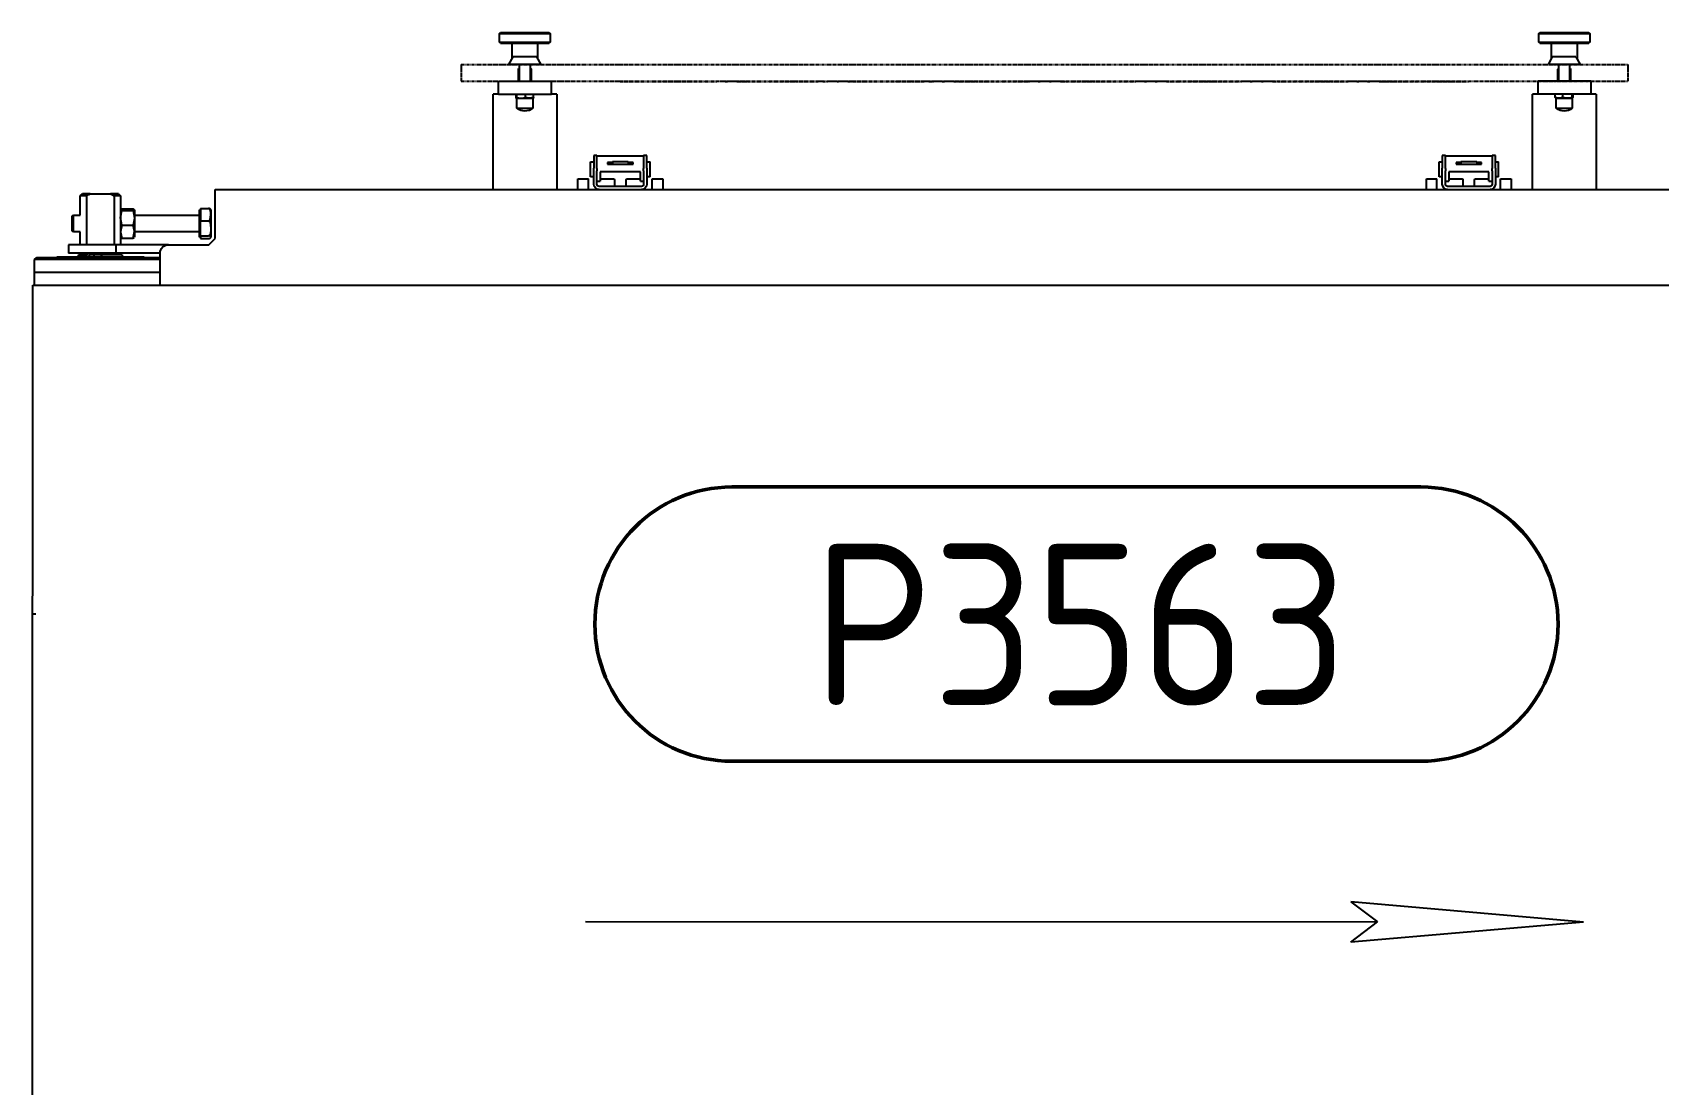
# Model space of a CAD drawing. Header units: millimetres. Extents: x 0 to 461941, y -159644 to 4828.
# Drawn here: x 229691 to 230457, y -38834 to -38338 of the extents above; entities that cross this region are included whole.
import ezdxf
from ezdxf.enums import TextEntityAlignment as Align

# ---------------------------------------------------------------- set-up
doc = ezdxf.new("R2010")
doc.units = ezdxf.units.MM
doc.linetypes.add('Xref Conv Decant Product Tote$0$PHANTOM', pattern=[2.5, 1.25, -0.25, 0.25, -0.25, 0.25, -0.25])
doc.layers.add('AM_BOR', color=4, linetype='Continuous')
doc.layers.add('Xref Conv Decant Product Tote$0$EquipOther', color=90, linetype='Continuous')
for name, color, linetype, lineweight in [('Xref Conv Decant Product Tote$0$Cont 2.5', 7, 'Continuous', 50), ('Xref Conv Decant Product Tote$0$P_Number', 4, 'Continuous', 50), ('Xref Conv Decant Product Tote$0$Text', 40, 'Continuous', 35)]:
    doc.layers.add(name, color=color, linetype=linetype, lineweight=lineweight)
doc.styles.add('Xref Conv Decant Product Tote$0$STANDARD', font='ISOCP.SHX')

# ---------------------------------------------------------------- blocks, each defined once
blk = doc.blocks.new('Xref Conv Decant Product Tote$0$TRANSPORTRICHTUNG_LI-RE')
at = {"color": 7, "linetype": 'Continuous'}
for p, q in [((470.42, 9.59), (360.69, 19.07)), ((360.69, 19.07), (373.23, 9.54)), ((0, 9.37), (373.23, 9.54)), ((470.42, 9.59), (360.7, 0)), ((360.7, 0), (373.23, 9.54))]:
    blk.add_line(p, q, dxfattribs=at)
blk = doc.blocks.new('*U299')
at = {"linetype": 'Continuous'}
for p, q in [((0, 145), (0, -145)), ((0, -145), (0.1, -161.8)), ((0, -145), (1.62, -145)), ((0.1, -161.8), (0.1, -300)), ((0.1, -300), (34.1, -300)), ((0.92, -300), (0.96, -306)), ((0.96, -306), (0.99, -311.99)), ((0.96, -306), (1.68, -306)), ((0.96, -306), (38.64, -306)), ((1.68, -306), (60.1, -306)), ((34.1, -300), (966.1, -300)), ((38.64, -306), (60.1, -306)), ((60.1, -300), (60.1, -315)), ((0.99, -311.99), (2, -313)), ((1.71, -311.99), (0.99, -311.99)), ((60.1, -311.99), (1.71, -311.99)), ((2, -313), (60.1, -313)), ((18.78, -313.1), (11.6, -313.1)), ((52.4, -313.1), (18.78, -313.1)), ((21.75, -313.1), (21.75, -314.3)), ((23.4, -313.1), (23.4, -314.3)), ((25.27, -314.3), (25.27, -313.1)), ((26.73, -314.3), (26.73, -313.1)), ((28.86, -314.3), (28.86, -313.1)), ((42.25, -314.3), (42.25, -313.1)), ((16.9, -319), (16.9, -315)), ((39.29, -315), (16.9, -315)), ((39.29, -319), (16.9, -319)), ((21.75, -314.3), (23.38, -314.3)), ((22.5, -314.3), (22.5, -315)), ((22.5, -319), (22.5, -325)), ((23.4, -314.3), (23.38, -314.3)), ((23.4, -314.3), (23.75, -314.3)), ((23.75, -314.3), (25.27, -314.3)), ((26.44, -314.3), (25.27, -314.3)), ((25.58, -319), (25.58, -342)), ((28.86, -314.3), (26.73, -314.3)), ((30.83, -314.3), (28.86, -314.3)), ((32.04, -314.3), (30.83, -314.3)), ((32.04, -314.3), (33, -314.3)), ((42.25, -314.3), (33, -314.3)), ((38.42, -342), (38.42, -319)), ((39.29, -319), (39.29, -315)), ((60.1, -315), (39.29, -315)), ((64.1, -319), (39.29, -319)), ((41.5, -315), (41.5, -314.3)), ((41.5, -322.5), (41.5, -319)), ((64.1, -319), (83.1, -319)), ((83.1, -319), (86.1, -322)), ((19.3, -325), (18.7, -325.6)), ((18.7, -325.6), (18.7, -332.4)), ((22.5, -325), (19.3, -325)), ((19.3, -325), (19.3, -333)), ((41.5, -325.18), (41.5, -322.5)), ((41.5, -331.65), (41.5, -325.18)), ((42.08, -328.22), (41.5, -325.18)), ((42.08, -328.22), (41.5, -331.65)), ((42.08, -322.14), (47.42, -322.14)), ((42.08, -328.22), (47.42, -328.22)), ((47.42, -322.14), (48, -325.18)), ((48, -325.18), (48, -322.5)), ((78.7, -325), (48, -325)), ((48, -331.65), (48, -325.18)), ((79.2, -322.5), (78.7, -322.5)), ((78.7, -322.5), (78.7, -335.5)), ((79.2, -322.59), (79.2, -321.97)), ((79.2, -321.97), (82.99, -321.97)), ((79.2, -323.2), (79.2, -322.59)), ((79.2, -323.2), (79.2, -326.72)), ((79.2, -323.2), (82.99, -323.2)), ((79.2, -326.72), (79.2, -330.23)), ((84, -322.59), (84, -322.5)), ((84, -326.72), (84, -322.59)), ((84, -333.13), (84, -326.72)), ((86.1, -322), (86.1, -345)), ((18.7, -332.4), (19.3, -333)), ((19.3, -333), (22.5, -333)), ((22.5, -333), (22.5, -342)), ((41.5, -335.46), (41.5, -331.65)), ((41.5, -335.46), (41.5, -335.5)), ((41.5, -342), (41.5, -335.54)), ((42.08, -335.07), (47.42, -335.07)), ((42.08, -335.86), (47.42, -335.86)), ((47.42, -335.07), (48, -331.65)), ((47.96, -335.56), (47.42, -335.86)), ((48, -335.46), (47.97, -335.53)), ((48, -335.46), (48, -331.65)), ((48, -333), (78.7, -333)), ((48, -335.46), (48, -335.5)), ((78.7, -335.5), (79.2, -335.5)), ((79.2, -330.23), (82.99, -330.23)), ((79.2, -333.13), (79.2, -330.23)), ((79.2, -336.03), (79.2, -333.13)), ((79.2, -336.03), (82.99, -336.03)), ((84, -335.5), (84, -333.13)), ((22.5, -342), (23.5, -343)), ((25.58, -342), (22.5, -342)), ((27.18, -343), (23.5, -343)), ((27.18, -343), (36.82, -343)), ((40.5, -343), (36.82, -343)), ((41.5, -342), (38.42, -342)), ((40.5, -343), (41.5, -342)), ((86.1, -345), (952.1, -345)), ((217.1, -345), (217.1, -390)), ((247.1, -390), (247.1, -345)), ((257.1, -345), (257.1, -350)), ((257.1, -350), (262.1, -350)), ((262.1, -345), (262.1, -350)), ((264.6, -351), (263.1, -351)), ((263.1, -351), (263.1, -358)), ((264.6, -347.5), (264.6, -355)), ((266.1, -347.5), (266.1, -348.88)), ((266.1, -348.88), (266.1, -351.57)), ((266.1, -348.88), (267.6, -348.88)), ((266.1, -348.88), (266.1, -348.88)), ((266.1, -351.57), (266.1, -353.86)), ((287.1, -346.5), (267.1, -346.5)), ((267.6, -351.57), (267.6, -348.88)), ((267.6, -348.88), (267.6, -348.88)), ((267.6, -350), (273.95, -350)), ((267.6, -353.36), (267.6, -351.57)), ((274.35, -349.6), (274.35, -346.5)), ((279.85, -346.5), (279.85, -349.6)), ((280.25, -350), (286.6, -350)), ((286.6, -348.88), (286.6, -351.57)), ((286.6, -348.88), (288.1, -348.88)), ((286.6, -348.88), (286.6, -348.88)), ((286.6, -351.57), (286.6, -353.36)), ((288.1, -348.88), (288.1, -347.5)), ((288.1, -351.57), (288.1, -348.88)), ((288.1, -348.88), (288.1, -348.88)), ((288.1, -353.86), (288.1, -351.57)), ((289.6, -355), (289.6, -347.5)), ((291.1, -351), (289.6, -351)), ((291.1, -351), (291.1, -358)), ((292.1, -345), (292.1, -350)), ((292.1, -350), (297.1, -350)), ((297.1, -350), (297.1, -345)), ((657.1, -345), (657.1, -350)), ((657.1, -350), (662.1, -350)), ((662.1, -345), (662.1, -350)), ((664.6, -351), (663.1, -351)), ((663.1, -351), (663.1, -358)), ((664.6, -347.5), (664.6, -355)), ((666.1, -347.5), (666.1, -348.88)), ((666.1, -348.88), (666.1, -351.57)), ((666.1, -348.88), (667.6, -348.88)), ((666.1, -348.88), (666.1, -348.88)), ((666.1, -351.57), (666.1, -353.86)), ((687.1, -346.5), (667.1, -346.5)), ((667.6, -351.57), (667.6, -348.88)), ((667.6, -348.88), (667.6, -348.88)), ((667.6, -350), (673.95, -350)), ((667.6, -353.36), (667.6, -351.57)), ((674.35, -349.6), (674.35, -346.5)), ((679.85, -346.5), (679.85, -349.6)), ((680.25, -350), (686.6, -350)), ((686.6, -348.88), (686.6, -351.57)), ((686.6, -348.88), (688.1, -348.88)), ((686.6, -348.88), (686.6, -348.88)), ((686.6, -351.57), (686.6, -353.36)), ((688.1, -348.88), (688.1, -347.5)), ((688.1, -351.57), (688.1, -348.88)), ((688.1, -348.88), (688.1, -348.88)), ((688.1, -353.86), (688.1, -351.57)), ((689.6, -355), (689.6, -347.5)), ((691.1, -351), (689.6, -351)), ((691.1, -351), (691.1, -358)), ((692.1, -345), (692.1, -350)), ((692.1, -350), (697.1, -350)), ((697.1, -350), (697.1, -345)), ((707.1, -345), (707.1, -390)), ((737.1, -390), (737.1, -345)), ((263.1, -358), (264.6, -358)), ((264.6, -361), (264.6, -355)), ((266.1, -354.96), (266.1, -353.86)), ((266.1, -354.96), (266.1, -359.63)), ((266.1, -359.63), (266.1, -361)), ((286.6, -353.36), (267.6, -353.36)), ((271.1, -357.01), (283.1, -357.01)), ((271.1, -357.74), (271.1, -357.01)), ((273.35, -357.74), (271.1, -357.74)), ((273.35, -357.74), (273.35, -357.01)), ((273.35, -358.06), (273.35, -357.74)), ((280.85, -358.06), (273.35, -358.06)), ((280.85, -357.74), (280.85, -357.01)), ((280.85, -357.74), (280.85, -358.06)), ((283.1, -357.74), (280.85, -357.74)), ((283.1, -357.01), (283.1, -357.74)), ((288.1, -353.86), (288.1, -354.96)), ((288.1, -359.63), (288.1, -354.96)), ((288.1, -361), (288.1, -359.63)), ((289.6, -355), (289.6, -361)), ((289.6, -358), (291.1, -358)), ((663.1, -358), (664.6, -358)), ((664.6, -361), (664.6, -355)), ((666.1, -354.96), (666.1, -353.86)), ((666.1, -354.96), (666.1, -359.63)), ((666.1, -359.63), (666.1, -361)), ((686.6, -353.36), (667.6, -353.36)), ((671.1, -357.01), (683.1, -357.01)), ((671.1, -357.74), (671.1, -357.01)), ((673.35, -357.74), (671.1, -357.74)), ((673.35, -357.74), (673.35, -357.01)), ((673.35, -358.06), (673.35, -357.74)), ((680.85, -358.06), (673.35, -358.06)), ((680.85, -357.74), (680.85, -357.01)), ((680.85, -357.74), (680.85, -358.06)), ((683.1, -357.74), (680.85, -357.74)), ((683.1, -357.01), (683.1, -357.74)), ((688.1, -353.86), (688.1, -354.96)), ((688.1, -359.63), (688.1, -354.96)), ((688.1, -361), (688.1, -359.63)), ((689.6, -355), (689.6, -361)), ((689.6, -358), (691.1, -358)), ((266.1, -361), (264.6, -361)), ((266.1, -360.91), (288.1, -360.91)), ((289.6, -361), (288.1, -361)), ((666.1, -361), (664.6, -361)), ((666.1, -360.91), (688.1, -360.91)), ((689.6, -361), (688.1, -361)), ((219.6, -390), (217.1, -390)), ((219.6, -390), (219.6, -396)), ((219.6, -390), (244.6, -390)), ((227.96, -388.36), (227.96, -390)), ((228.1, -388), (228.11, -388)), ((228.11, -388), (230.32, -388)), ((228.25, -388.36), (230.32, -388)), ((228.25, -388.36), (228.25, -390)), ((228.35, -383.32), (228.35, -388)), ((228.35, -383.32), (235.85, -383.32)), ((230.32, -388), (234.31, -388)), ((232.39, -388.36), (232.39, -390)), ((236.24, -388.36), (234.31, -388)), ((234.31, -388), (236.1, -388)), ((235.85, -388), (235.85, -383.32)), ((236.24, -388.36), (236.24, -390)), ((244.6, -390), (244.6, -396)), ((247.1, -390), (244.6, -390)), ((709.6, -390), (707.1, -390)), ((709.6, -396), (709.6, -390)), ((734.6, -390), (709.6, -390)), ((718.06, -388.06), (717.83, -388.36)), ((717.83, -388.36), (717.83, -390)), ((718.1, -388), (719.65, -388)), ((718.35, -383.32), (718.35, -388)), ((718.35, -383.32), (725.85, -383.32)), ((721.48, -388.36), (719.65, -388)), ((719.65, -388), (723.62, -388)), ((721.48, -388.36), (721.48, -390)), ((723.62, -388), (726.06, -388)), ((725.75, -388.36), (726.06, -388)), ((725.75, -388.36), (725.75, -390)), ((725.85, -388), (725.85, -383.32)), ((726.06, -388), (726.1, -388)), ((726.37, -388.36), (726.37, -390)), ((734.6, -396), (734.6, -390)), ((737.1, -390), (734.6, -390)), ((219.6, -396), (244.6, -396)), ((229.1, -396), (229.1, -401.8)), ((229.6, -396), (229.6, -404)), ((234.6, -404), (234.6, -396)), ((235.1, -401.8), (235.1, -396)), ((734.6, -396), (709.6, -396)), ((719.1, -396), (719.1, -401.8)), ((719.6, -396), (719.6, -404)), ((724.6, -404), (724.6, -396)), ((725.1, -401.8), (725.1, -396)), ((224.6, -404), (226.6, -407.5)), ((233.86, -404), (224.6, -404)), ((229.1, -401.8), (229.3, -402)), ((229.1, -401.8), (229.54, -401.8)), ((229.1, -401.8), (229.6, -401.8)), ((229.3, -402), (229.6, -402)), ((229.54, -401.8), (229.6, -401.8)), ((239.6, -404), (233.86, -404)), ((234.6, -401.8), (235.1, -401.8)), ((234.6, -401.8), (235.1, -401.8)), ((234.6, -402), (234.9, -402)), ((234.9, -402), (235.1, -401.8)), ((237.6, -407.5), (239.6, -404)), ((714.6, -404), (716.6, -407.5)), ((729.04, -404), (714.6, -404)), ((719.1, -401.8), (719.3, -402)), ((719.1, -401.8), (719.6, -401.8)), ((719.1, -401.8), (719.6, -401.8)), ((719.3, -402), (719.6, -402)), ((724.6, -401.8), (725.1, -401.8)), ((724.6, -401.8), (725.07, -401.8)), ((724.6, -402), (724.9, -402)), ((724.9, -402), (725.1, -401.8)), ((725.07, -401.8), (725.1, -401.8)), ((727.6, -407.5), (729.6, -404)), ((729.6, -404), (729.04, -404)), ((226.1, -406.62), (226.1, -413.5)), ((233.39, -407.5), (226.6, -407.5)), ((237.6, -407.5), (233.39, -407.5)), ((238.1, -413.5), (238.1, -406.62)), ((716.1, -406.62), (716.1, -413.5)), ((727.19, -407.5), (716.6, -407.5)), ((727.6, -407.5), (727.19, -407.5)), ((728.1, -413.5), (728.1, -406.62)), ((220.6, -414), (220.1, -414.5)), ((220.1, -414.5), (220.1, -418.5)), ((220.1, -414.5), (221.87, -414.5)), ((220.1, -414.5), (232.85, -414.5)), ((220.1, -418.5), (220.6, -419)), ((220.1, -418.5), (221.87, -418.5)), ((220.1, -418.5), (232.85, -418.5)), ((220.6, -414), (222.3, -414)), ((220.6, -419), (222.3, -419)), ((221.87, -414.5), (244.1, -414.5)), ((221.87, -418.5), (244.1, -418.5)), ((222.3, -414), (243.6, -414)), ((222.3, -419), (243.6, -419)), ((232.85, -414.5), (244.1, -414.5)), ((232.85, -418.5), (244.1, -418.5)), ((244.1, -414.5), (243.6, -414)), ((243.6, -419), (244.1, -418.5)), ((244.1, -418.5), (244.1, -414.5)), ((710.6, -414), (710.1, -414.5)), ((710.1, -414.5), (710.1, -418.5)), ((710.1, -414.5), (729.85, -414.5)), ((710.1, -414.5), (733.97, -414.5)), ((710.1, -418.5), (710.6, -419)), ((710.1, -418.5), (729.85, -418.5)), ((710.1, -418.5), (733.97, -418.5)), ((710.6, -414), (729.53, -414)), ((710.6, -419), (729.53, -419)), ((729.53, -414), (733.6, -414)), ((729.53, -419), (733.6, -419)), ((729.85, -414.5), (734.1, -414.5)), ((729.85, -418.5), (734.1, -418.5)), ((734.1, -414.5), (733.6, -414)), ((733.6, -419), (734.1, -418.5)), ((733.97, -414.5), (734.1, -414.5)), ((733.97, -418.5), (734.1, -418.5)), ((734.1, -418.5), (734.1, -414.5))]:
    blk.add_line(p, q, dxfattribs=at)
at = {"linetype": 'Xref Conv Decant Product Tote$0$PHANTOM'}
for p, q in [((202.1, -404), (202.1, -396)), ((202.1, -396), (207.1, -396)), ((207.1, -396), (747.1, -396)), ((277.1, -395.9), (277.1, -396)), ((277.1, -395.9), (287.1, -395.9)), ((287.1, -395.9), (287.1, -396)), ((287.1, -395.9), (287.1, -396)), ((287.1, -395.9), (297.1, -395.9)), ((297.1, -395.9), (297.1, -396)), ((297.1, -395.9), (297.1, -396)), ((297.1, -395.9), (307.1, -395.9)), ((307.1, -395.9), (307.1, -396)), ((307.1, -395.9), (317.1, -395.9)), ((307.1, -395.9), (307.1, -396)), ((317.1, -395.9), (317.1, -396)), ((317.1, -395.9), (317.1, -396)), ((317.1, -395.9), (322.52, -395.9)), ((322.52, -395.9), (322.52, -396)), ((322.74, -395.9), (322.52, -395.9)), ((322.74, -395.9), (322.74, -396)), ((322.9, -395.9), (322.74, -395.9)), ((322.9, -395.9), (322.9, -396)), ((323.32, -395.9), (322.9, -395.9)), ((323.32, -395.9), (323.32, -396)), ((326.42, -395.9), (323.32, -395.9)), ((326.42, -395.9), (326.42, -396)), ((326.42, -395.9), (326.42, -396)), ((326.42, -395.9), (326.42, -395.9)), ((326.55, -395.9), (326.42, -395.9)), ((326.55, -395.9), (326.55, -396)), ((326.55, -395.9), (327.1, -395.9)), ((327.1, -395.9), (327.1, -396)), ((327.1, -395.9), (327.57, -395.9)), ((327.1, -395.9), (327.1, -396)), ((327.57, -395.9), (327.57, -396)), ((327.87, -395.9), (327.57, -395.9)), ((327.87, -395.9), (327.87, -396)), ((328.66, -395.9), (327.87, -395.9)), ((328.66, -395.9), (328.66, -396)), ((329.83, -395.9), (328.66, -395.9)), ((329.83, -395.9), (329.83, -396)), ((330.99, -395.9), (329.83, -395.9)), ((330.99, -395.9), (330.99, -396)), ((331.72, -395.9), (330.99, -395.9)), ((331.72, -395.9), (331.72, -396)), ((331.98, -395.9), (331.72, -395.9)), ((331.98, -395.9), (331.98, -396)), ((331.98, -395.9), (337.1, -395.9)), ((337.1, -395.9), (337.1, -396)), ((337.11, -395.9), (337.11, -396)), ((337.11, -395.9), (347.11, -395.9)), ((347.11, -395.9), (347.11, -396)), ((347.11, -395.9), (347.11, -396)), ((347.11, -395.9), (357.11, -395.9)), ((357.11, -395.9), (357.11, -396)), ((357.11, -395.9), (367.11, -395.9)), ((357.11, -395.9), (357.11, -396)), ((367.11, -395.9), (367.11, -396)), ((367.11, -395.9), (367.11, -396)), ((367.11, -395.9), (370.43, -395.9)), ((370.43, -395.9), (370.43, -396)), ((371.84, -395.9), (370.43, -395.9)), ((371.84, -395.9), (371.84, -396)), ((372.59, -395.9), (371.84, -395.9)), ((372.59, -395.9), (372.59, -396)), ((372.59, -395.9), (374.86, -395.9)), ((374.86, -395.9), (374.86, -396)), ((375.16, -395.9), (374.86, -395.9)), ((375.16, -395.9), (375.16, -396)), ((375.95, -395.9), (375.16, -395.9)), ((375.95, -395.9), (375.95, -396)), ((377.12, -395.9), (375.95, -395.9)), ((377.12, -395.9), (377.12, -396)), ((378.28, -395.9), (377.12, -395.9)), ((378.28, -395.9), (378.28, -396)), ((379.01, -395.9), (378.28, -395.9)), ((379.01, -395.9), (379.01, -396)), ((379.27, -395.9), (379.01, -395.9)), ((379.27, -395.9), (379.27, -396)), ((379.27, -395.9), (379.97, -395.9)), ((379.97, -395.9), (379.97, -396)), ((380.27, -395.9), (379.97, -395.9)), ((380.27, -395.9), (380.27, -396)), ((381.07, -395.9), (380.27, -395.9)), ((381.07, -395.9), (381.07, -396)), ((382.24, -395.9), (381.07, -395.9)), ((382.24, -395.9), (382.24, -396)), ((383.4, -395.9), (382.24, -395.9)), ((383.4, -395.9), (383.4, -396)), ((384.13, -395.9), (383.4, -395.9)), ((384.13, -395.9), (384.13, -396)), ((384.38, -395.9), (384.13, -395.9)), ((384.38, -395.9), (384.38, -396)), ((384.38, -395.9), (387.11, -395.9)), ((387.11, -395.9), (387.11, -396)), ((387.11, -395.9), (387.11, -396)), ((387.11, -395.9), (397.11, -395.9)), ((397.11, -395.9), (397.11, -396)), ((397.11, -395.9), (407.11, -395.9)), ((397.11, -395.9), (397.11, -396)), ((407.11, -395.9), (407.11, -396)), ((407.11, -395.9), (407.11, -396)), ((407.11, -395.9), (417.11, -395.9)), ((417.11, -395.9), (417.11, -396)), ((417.11, -395.9), (417.11, -396)), ((417.11, -395.9), (420.36, -395.9)), ((417.11, -395.9), (417.11, -395.9)), ((420.36, -395.9), (420.36, -396)), ((421.78, -395.9), (420.36, -395.9)), ((421.78, -395.9), (421.78, -396)), ((422.52, -395.9), (421.78, -395.9)), ((422.52, -395.9), (422.52, -396)), ((422.52, -395.9), (424.86, -395.9)), ((424.86, -395.9), (424.86, -396)), ((425.08, -395.9), (424.86, -395.9)), ((425.08, -395.9), (425.08, -396)), ((425.24, -395.9), (425.08, -395.9)), ((425.24, -395.9), (425.24, -396)), ((425.65, -395.9), (425.24, -395.9)), ((425.65, -395.9), (425.65, -396)), ((428.75, -395.9), (425.65, -395.9)), ((428.75, -395.9), (428.75, -396)), ((428.76, -395.9), (428.75, -395.9)), ((428.76, -395.9), (428.76, -396)), ((428.88, -395.9), (428.76, -395.9)), ((428.88, -395.9), (428.88, -396)), ((428.88, -395.9), (429.91, -395.9)), ((429.91, -395.9), (429.91, -396)), ((430.2, -395.9), (429.91, -395.9)), ((430.2, -395.9), (430.2, -396)), ((431, -395.9), (430.2, -395.9)), ((431, -395.9), (431, -396)), ((432.17, -395.9), (431, -395.9)), ((432.17, -395.9), (432.17, -396)), ((433.33, -395.9), (432.17, -395.9)), ((433.33, -395.9), (433.33, -396)), ((434.06, -395.9), (433.33, -395.9)), ((434.06, -395.9), (434.06, -396)), ((434.32, -395.9), (434.06, -395.9)), ((434.32, -395.9), (434.32, -396)), ((434.32, -395.9), (437.11, -395.9)), ((437.11, -395.9), (437.11, -396)), ((437.12, -395.9), (437.11, -395.9)), ((437.12, -395.9), (437.12, -396)), ((437.12, -395.9), (447.12, -395.9)), ((447.12, -395.9), (447.12, -396)), ((447.12, -395.9), (457.12, -395.9)), ((447.12, -395.9), (447.12, -396)), ((447.12, -395.9), (447.12, -395.9)), ((457.12, -395.9), (457.12, -396)), ((457.12, -395.9), (457.12, -396)), ((457.12, -395.9), (467.12, -395.9)), ((457.12, -395.9), (457.12, -395.9)), ((467.12, -395.9), (467.12, -396)), ((467.12, -395.9), (467.12, -396)), ((467.12, -395.9), (470.01, -395.9)), ((467.12, -395.9), (467.12, -395.9)), ((470.01, -395.9), (470.01, -396)), ((470.18, -395.9), (470.01, -395.9)), ((470.18, -395.9), (470.18, -396)), ((470.69, -395.9), (470.18, -395.9)), ((470.69, -395.9), (470.69, -396)), ((471.31, -395.9), (470.69, -395.9)), ((471.31, -395.9), (471.31, -396)), ((472.02, -395.9), (471.31, -395.9)), ((472.02, -395.9), (472.02, -396)), ((473.15, -395.9), (472.02, -395.9)), ((473.15, -395.9), (473.15, -396)), ((473.79, -395.9), (473.15, -395.9)), ((473.79, -395.9), (473.79, -396)), ((473.99, -395.9), (473.79, -395.9)), ((473.99, -395.9), (473.99, -396)), ((474.13, -395.9), (473.99, -395.9)), ((474.13, -395.9), (474.13, -396)), ((474.13, -395.9), (475.04, -395.9)), ((475.04, -395.9), (475.04, -396)), ((475.33, -395.9), (475.04, -395.9)), ((475.33, -395.9), (475.33, -396)), ((476.13, -395.9), (475.33, -395.9)), ((476.13, -395.9), (476.13, -396)), ((477.3, -395.9), (476.13, -395.9)), ((477.3, -395.9), (477.3, -396)), ((478.46, -395.9), (477.3, -395.9)), ((478.46, -395.9), (478.46, -396)), ((479.19, -395.9), (478.46, -395.9)), ((479.19, -395.9), (479.19, -396)), ((479.44, -395.9), (479.19, -395.9)), ((479.44, -395.9), (479.44, -396)), ((479.44, -395.9), (480.15, -395.9)), ((480.15, -395.9), (480.15, -396)), ((480.44, -395.9), (480.15, -395.9)), ((480.44, -395.9), (480.44, -396)), ((481.24, -395.9), (480.44, -395.9)), ((481.24, -395.9), (481.24, -396)), ((482.41, -395.9), (481.24, -395.9)), ((482.41, -395.9), (482.41, -396)), ((483.57, -395.9), (482.41, -395.9)), ((483.57, -395.9), (483.57, -396)), ((484.3, -395.9), (483.57, -395.9)), ((484.3, -395.9), (484.3, -396)), ((484.56, -395.9), (484.3, -395.9)), ((484.56, -395.9), (484.56, -396)), ((484.56, -395.9), (487.12, -395.9)), ((487.12, -395.9), (487.12, -396)), ((487.12, -395.9), (497.12, -395.9)), ((487.12, -395.9), (487.12, -396)), ((487.12, -395.9), (487.12, -395.9)), ((497.12, -395.9), (497.12, -396)), ((497.12, -395.9), (507.12, -395.9)), ((497.12, -395.9), (497.12, -396)), ((497.12, -395.9), (497.12, -395.9)), ((507.12, -395.9), (507.12, -396)), ((507.12, -395.9), (517.12, -395.9)), ((507.12, -395.9), (507.12, -396)), ((507.12, -395.9), (507.12, -395.9)), ((517.12, -395.9), (517.12, -396)), ((517.12, -395.9), (517.12, -396)), ((517.12, -395.9), (520.11, -395.9)), ((517.12, -395.9), (517.12, -395.9)), ((520.11, -395.9), (520.11, -396)), ((520.28, -395.9), (520.11, -395.9)), ((520.28, -395.9), (520.28, -396)), ((520.78, -395.9), (520.28, -395.9)), ((520.78, -395.9), (520.78, -396)), ((521.4, -395.9), (520.78, -395.9)), ((521.4, -395.9), (521.4, -396)), ((522.11, -395.9), (521.4, -395.9)), ((522.11, -395.9), (522.11, -396)), ((523.24, -395.9), (522.11, -395.9)), ((523.24, -395.9), (523.24, -396)), ((523.88, -395.9), (523.24, -395.9)), ((523.88, -395.9), (523.88, -396)), ((524.09, -395.9), (523.88, -395.9)), ((524.09, -395.9), (524.09, -396)), ((524.25, -395.9), (524.09, -395.9)), ((524.25, -395.9), (524.25, -396)), ((524.25, -395.9), (525.19, -395.9)), ((525.19, -395.9), (525.19, -396)), ((525.41, -395.9), (525.19, -395.9)), ((525.41, -395.9), (525.41, -396)), ((525.57, -395.9), (525.41, -395.9)), ((525.57, -395.9), (525.57, -396)), ((525.99, -395.9), (525.57, -395.9)), ((525.99, -395.9), (525.99, -396)), ((529.09, -395.9), (525.99, -395.9)), ((529.09, -395.9), (529.09, -396)), ((529.09, -395.9), (529.09, -396)), ((529.09, -395.9), (529.09, -395.9)), ((529.22, -395.9), (529.09, -395.9)), ((529.22, -395.9), (529.22, -396)), ((529.22, -395.9), (530.25, -395.9)), ((530.25, -395.9), (530.25, -396)), ((530.54, -395.9), (530.25, -395.9)), ((530.54, -395.9), (530.54, -396)), ((531.34, -395.9), (530.54, -395.9)), ((531.34, -395.9), (531.34, -396)), ((532.51, -395.9), (531.34, -395.9)), ((532.51, -395.9), (532.51, -396)), ((533.67, -395.9), (532.51, -395.9)), ((533.67, -395.9), (533.67, -396)), ((534.4, -395.9), (533.67, -395.9)), ((534.4, -395.9), (534.4, -396)), ((534.65, -395.9), (534.4, -395.9)), ((534.65, -395.9), (534.65, -396)), ((534.65, -395.9), (537.12, -395.9)), ((537.12, -395.9), (537.12, -396)), ((537.13, -395.9), (537.12, -395.9)), ((537.13, -395.9), (537.13, -396)), ((537.13, -395.9), (547.13, -395.9)), ((547.13, -395.9), (547.13, -396)), ((547.13, -395.9), (547.13, -396)), ((547.13, -395.9), (557.13, -395.9)), ((547.13, -395.9), (547.13, -395.9)), ((557.13, -395.9), (557.13, -396)), ((557.13, -395.9), (557.13, -396)), ((557.13, -395.9), (567.13, -395.9)), ((557.13, -395.9), (557.13, -395.9)), ((567.13, -395.9), (569.96, -395.9)), ((567.13, -395.9), (567.13, -396)), ((567.13, -395.9), (567.13, -396)), ((567.13, -395.9), (567.13, -395.9)), ((569.96, -395.9), (569.96, -396)), ((570.2, -395.9), (569.96, -395.9)), ((570.2, -395.9), (570.2, -396)), ((570.64, -395.9), (570.2, -395.9)), ((570.64, -395.9), (570.64, -396)), ((571.23, -395.9), (570.64, -395.9)), ((571.23, -395.9), (571.23, -396)), ((571.9, -395.9), (571.23, -395.9)), ((571.9, -395.9), (571.9, -396)), ((572.95, -395.9), (571.9, -395.9)), ((572.95, -395.9), (572.95, -396)), ((573.56, -395.9), (572.95, -395.9)), ((573.56, -395.9), (573.56, -396)), ((573.76, -395.9), (573.56, -395.9)), ((573.76, -395.9), (573.76, -396)), ((573.81, -395.9), (573.76, -395.9)), ((573.81, -395.9), (573.81, -396)), ((574.01, -395.9), (573.81, -395.9)), ((574.01, -395.9), (574.01, -396)), ((574.01, -395.9), (575.01, -395.9)), ((575.01, -395.9), (575.01, -396)), ((575.31, -395.9), (575.01, -395.9)), ((575.31, -395.9), (575.31, -396)), ((576.1, -395.9), (575.31, -395.9)), ((576.1, -395.9), (576.1, -396)), ((577.28, -395.9), (576.1, -395.9)), ((577.28, -395.9), (577.28, -396)), ((578.43, -395.9), (577.28, -395.9)), ((578.43, -395.9), (578.43, -396)), ((579.16, -395.9), (578.43, -395.9)), ((579.16, -395.9), (579.16, -396)), ((579.42, -395.9), (579.16, -395.9)), ((579.42, -395.9), (579.42, -396)), ((579.42, -395.9), (580.13, -395.9)), ((580.13, -395.9), (580.13, -396)), ((580.42, -395.9), (580.13, -395.9)), ((580.42, -395.9), (580.42, -396)), ((581.22, -395.9), (580.42, -395.9)), ((581.22, -395.9), (581.22, -396)), ((582.39, -395.9), (581.22, -395.9)), ((582.39, -395.9), (582.39, -396)), ((583.55, -395.9), (582.39, -395.9)), ((583.55, -395.9), (583.55, -396)), ((584.28, -395.9), (583.55, -395.9)), ((584.28, -395.9), (584.28, -396)), ((584.53, -395.9), (584.28, -395.9)), ((584.53, -395.9), (584.53, -396)), ((584.53, -395.9), (587.13, -395.9)), ((587.13, -395.9), (587.13, -396)), ((587.13, -395.9), (597.13, -395.9)), ((587.13, -395.9), (587.13, -396)), ((597.13, -395.9), (597.13, -396)), ((597.13, -395.9), (597.13, -396)), ((597.13, -395.9), (607.13, -395.9)), ((607.13, -395.9), (607.13, -396)), ((607.13, -395.9), (617.13, -395.9)), ((607.13, -395.9), (607.13, -396)), ((617.13, -395.9), (617.13, -396)), ((617.13, -395.9), (620.21, -395.9)), ((617.13, -395.9), (617.13, -396)), ((620.21, -395.9), (620.21, -396)), ((620.45, -395.9), (620.21, -395.9)), ((620.45, -395.9), (620.45, -396)), ((620.89, -395.9), (620.45, -395.9)), ((620.89, -395.9), (620.89, -396)), ((621.48, -395.9), (620.89, -395.9)), ((621.48, -395.9), (621.48, -396)), ((622.15, -395.9), (621.48, -395.9)), ((622.15, -395.9), (622.15, -396)), ((623.2, -395.9), (622.15, -395.9)), ((623.2, -395.9), (623.2, -396)), ((623.81, -395.9), (623.2, -395.9)), ((623.81, -395.9), (623.81, -396)), ((624.01, -395.9), (623.81, -395.9)), ((624.01, -395.9), (624.01, -396)), ((624.06, -395.9), (624.01, -395.9)), ((624.06, -395.9), (624.06, -396)), ((624.26, -395.9), (624.06, -395.9)), ((624.26, -395.9), (624.26, -396)), ((624.26, -395.9), (625.32, -395.9)), ((625.32, -395.9), (625.32, -396)), ((625.54, -395.9), (625.32, -395.9)), ((625.54, -395.9), (625.54, -396)), ((625.7, -395.9), (625.54, -395.9)), ((625.7, -395.9), (625.7, -396)), ((626.12, -395.9), (625.7, -395.9)), ((626.12, -395.9), (626.12, -396)), ((629.22, -395.9), (626.12, -395.9)), ((629.22, -395.9), (629.22, -396)), ((629.22, -395.9), (629.22, -396)), ((629.22, -395.9), (629.22, -395.9)), ((629.35, -395.9), (629.22, -395.9)), ((629.35, -395.9), (629.35, -396)), ((629.35, -395.9), (630.38, -395.9)), ((630.38, -395.9), (630.38, -396)), ((630.67, -395.9), (630.38, -395.9)), ((630.67, -395.9), (630.67, -396)), ((631.47, -395.9), (630.67, -395.9)), ((631.47, -395.9), (631.47, -396)), ((632.64, -395.9), (631.47, -395.9)), ((632.64, -395.9), (632.64, -396)), ((633.8, -395.9), (632.64, -395.9)), ((633.8, -395.9), (633.8, -396)), ((634.53, -395.9), (633.8, -395.9)), ((634.53, -395.9), (634.53, -396)), ((634.78, -395.9), (634.53, -395.9)), ((634.78, -395.9), (634.78, -396)), ((634.78, -395.9), (637.14, -395.9)), ((637.14, -395.9), (637.14, -396)), ((637.14, -395.9), (637.14, -396)), ((637.14, -395.9), (647.14, -395.9)), ((647.14, -395.9), (647.14, -396)), ((647.14, -395.9), (647.14, -396)), ((647.14, -395.9), (657.14, -395.9)), ((657.14, -395.9), (657.14, -396)), ((657.14, -395.9), (657.14, -396)), ((657.14, -395.9), (667.14, -395.9)), ((667.14, -395.9), (667.14, -396)), ((667.14, -395.9), (667.14, -396)), ((667.14, -395.9), (677.14, -395.9)), ((677.14, -395.9), (677.14, -396)), ((747.1, -396), (752.1, -396)), ((752.1, -404), (752.1, -396)), ((202.1, -404), (207.1, -404)), ((207.1, -404), (747.1, -404)), ((747.1, -404), (752.1, -404))]:
    blk.add_line(p, q, dxfattribs=at)
at = {"linetype": 'Continuous', "flags": 128}
for points in [[(41.5, -325.18), (41.5, -324.97), (42.08, -322.14)], [(41.58, -322.47), (41.86, -322.23), (42.08, -322.14)], [(47.42, -322.14), (47.64, -322.23), (47.92, -322.47)], [(48, -325.18), (48, -325.4), (47.42, -328.22)], [(48, -331.65), (48, -331.4), (47.42, -328.22)], [(82.99, -321.97), (83, -321.97), (83.17, -321.98), (83.36, -322), (83.57, -322.03), (83.8, -322.12), (84, -322.47), (84, -322.59)], [(84, -322.59), (83.95, -322.92), (83.75, -323.08), (83.52, -323.15), (83.34, -323.18), (83.12, -323.2), (82.99, -323.2)], [(84, -326.72), (84, -326.53), (83.99, -325.43), (83.94, -324.68), (83.73, -323.86), (83.59, -323.58), (83.38, -323.35), (83.21, -323.24), (83.03, -323.2), (82.99, -323.2)], [(82.99, -330.23), (83.17, -330.2), (83.33, -330.12), (83.53, -329.93), (83.76, -329.5), (83.98, -328.15), (84, -326.72)], [(41.5, -331.65), (41.5, -331.89), (42.08, -335.07)], [(41.5, -335.46), (41.86, -335.16), (42.08, -335.07)], [(42.08, -335.86), (41.54, -335.56), (41.5, -335.46)], [(47.42, -335.07), (47.64, -335.16), (48, -335.46)], [(82.99, -330.23), (83.17, -330.25), (83.33, -330.32), (83.53, -330.48), (83.76, -330.84), (83.98, -331.94), (84, -333.13)], [(84, -333.13), (84, -333.28), (83.99, -334.19), (83.94, -334.81), (83.73, -335.49), (83.59, -335.71), (83.38, -335.91), (83.21, -335.99), (83.03, -336.03), (82.99, -336.03)], [(84, -335.41), (83.95, -335.74), (83.75, -335.9), (83.52, -335.98), (83.34, -336.01), (83.12, -336.02), (82.99, -336.03)], [(25.58, -342), (26.56, -342.64), (27.18, -343)], [(36.82, -343), (37.44, -342.64), (38.42, -342)], [(228.11, -388), (228.07, -388.03), (227.96, -388.36)], [(228.25, -388.36), (228.22, -388.21), (228.11, -388)], [(230.32, -388), (230.47, -388), (232.39, -388.36)], [(234.31, -388), (234.18, -388), (232.39, -388.36)], [(236.24, -388.36), (236.2, -388.21), (236.11, -388.03)], [(719.65, -388), (719.52, -388), (717.83, -388.36)], [(723.62, -388), (723.03, -388.03), (721.48, -388.36)], [(725.75, -388.36), (725.21, -388.21), (723.62, -388)], [(726.06, -388), (726.09, -388), (726.14, -388.06)]]:
    blk.add_lwpolyline(points, dxfattribs=at)
at = {"linetype": 'Continuous'}
for centre, radius, start, end in [((11.6, -312.5), 0.6, 236.4427, 270), ((52.4, -312.5), 0.6, 270, 303.5573), ((64.1, -315), 4, 180, 270), ((267.1, -347.5), 2.5, 90, 180), ((267.1, -347.5), 1, 90, 180), ((273.95, -349.6), 0.4, 270, 0), ((280.25, -349.6), 0.4, 180, 270), ((287.1, -347.5), 2.5, 0, 90), ((287.1, -347.5), 1, 0, 90), ((667.1, -347.5), 2.5, 90, 180), ((667.1, -347.5), 1, 90, 180), ((673.95, -349.6), 0.4, 270, 0), ((680.25, -349.6), 0.4, 180, 270), ((687.1, -347.5), 2.5, 0, 90), ((687.1, -347.5), 1, 0, 90), ((232.1, -388), 6, 51.31781, 128.68219), ((722.1, -388), 6, 51.31781, 128.68219), ((229.35, -402.5), 0.5, 59.99999, 90), ((229.35, -403.5), 0.5, 270, 300.00001), ((234.85, -402.5), 0.5, 90, 120.00001), ((234.85, -403.5), 0.5, 239.99999, 270), ((719.35, -402.5), 0.5, 59.99999, 90), ((719.35, -403.5), 0.5, 270, 300.00001), ((724.85, -402.5), 0.5, 90, 120.00001), ((724.85, -403.5), 0.5, 239.99999, 270), ((225.6, -413.5), 0.5, 270, 0), ((238.6, -413.5), 0.5, 180, 270), ((715.6, -413.5), 0.5, 270, 0), ((728.6, -413.5), 0.5, 180, 270)]:
    blk.add_arc(centre, radius, start, end, dxfattribs=at)
blk.add_blockref('Xref Conv Decant Product Tote$0$TRANSPORTRICHTUNG_LI-RE', (260.75, -9.37))
blk = doc.blocks.new('Xref Conv Decant Product Tote$0$Pno2')
at = {"layer": 'Xref Conv Decant Product Tote$0$Cont 2.5', "lineweight": 50}
blk.add_lwpolyline([(-6.467, 2.549), (6.321, 2.549, -1), (6.321, -2.54), (-6.467, -2.54, -1)], format="xyb", close=True, dxfattribs=at)
at = {"layer": 'Xref Conv Decant Product Tote$0$Text', "color": 7, "style": 'Xref Conv Decant Product Tote$0$STANDARD'}
blk.add_attdef('PNO', text='', height=3, dxfattribs=at).set_placement((0, 0), align=Align.MIDDLE)
blk = doc.blocks.new('Xref Conv Decant Product Tote')
at = {"layer": 'Xref Conv Decant Product Tote$0$EquipOther', "xscale": -1, "rotation": 180}
blk.add_blockref('*U299', (229690.89, -38757.1), dxfattribs=at)
at = {"layer": 'Xref Conv Decant Product Tote$0$P_Number', "xscale": 25.4, "yscale": 25.4, "zscale": 25.4}
blk.add_blockref('Xref Conv Decant Product Tote$0$Pno2', (230184.88, -38617.03), dxfattribs=at).add_auto_attribs({'PNO': 'P3563'})

msp = doc.modelspace()

# ---------------------------------------------------------------- block references
msp.add_blockref('Xref Conv Decant Product Tote', (0, 0))
at = {"layer": 'AM_BOR'}
msp.add_blockref('Xref Conv Decant Product Tote', (0, 0), dxfattribs=at)

doc.saveas('drawing.dxf')
